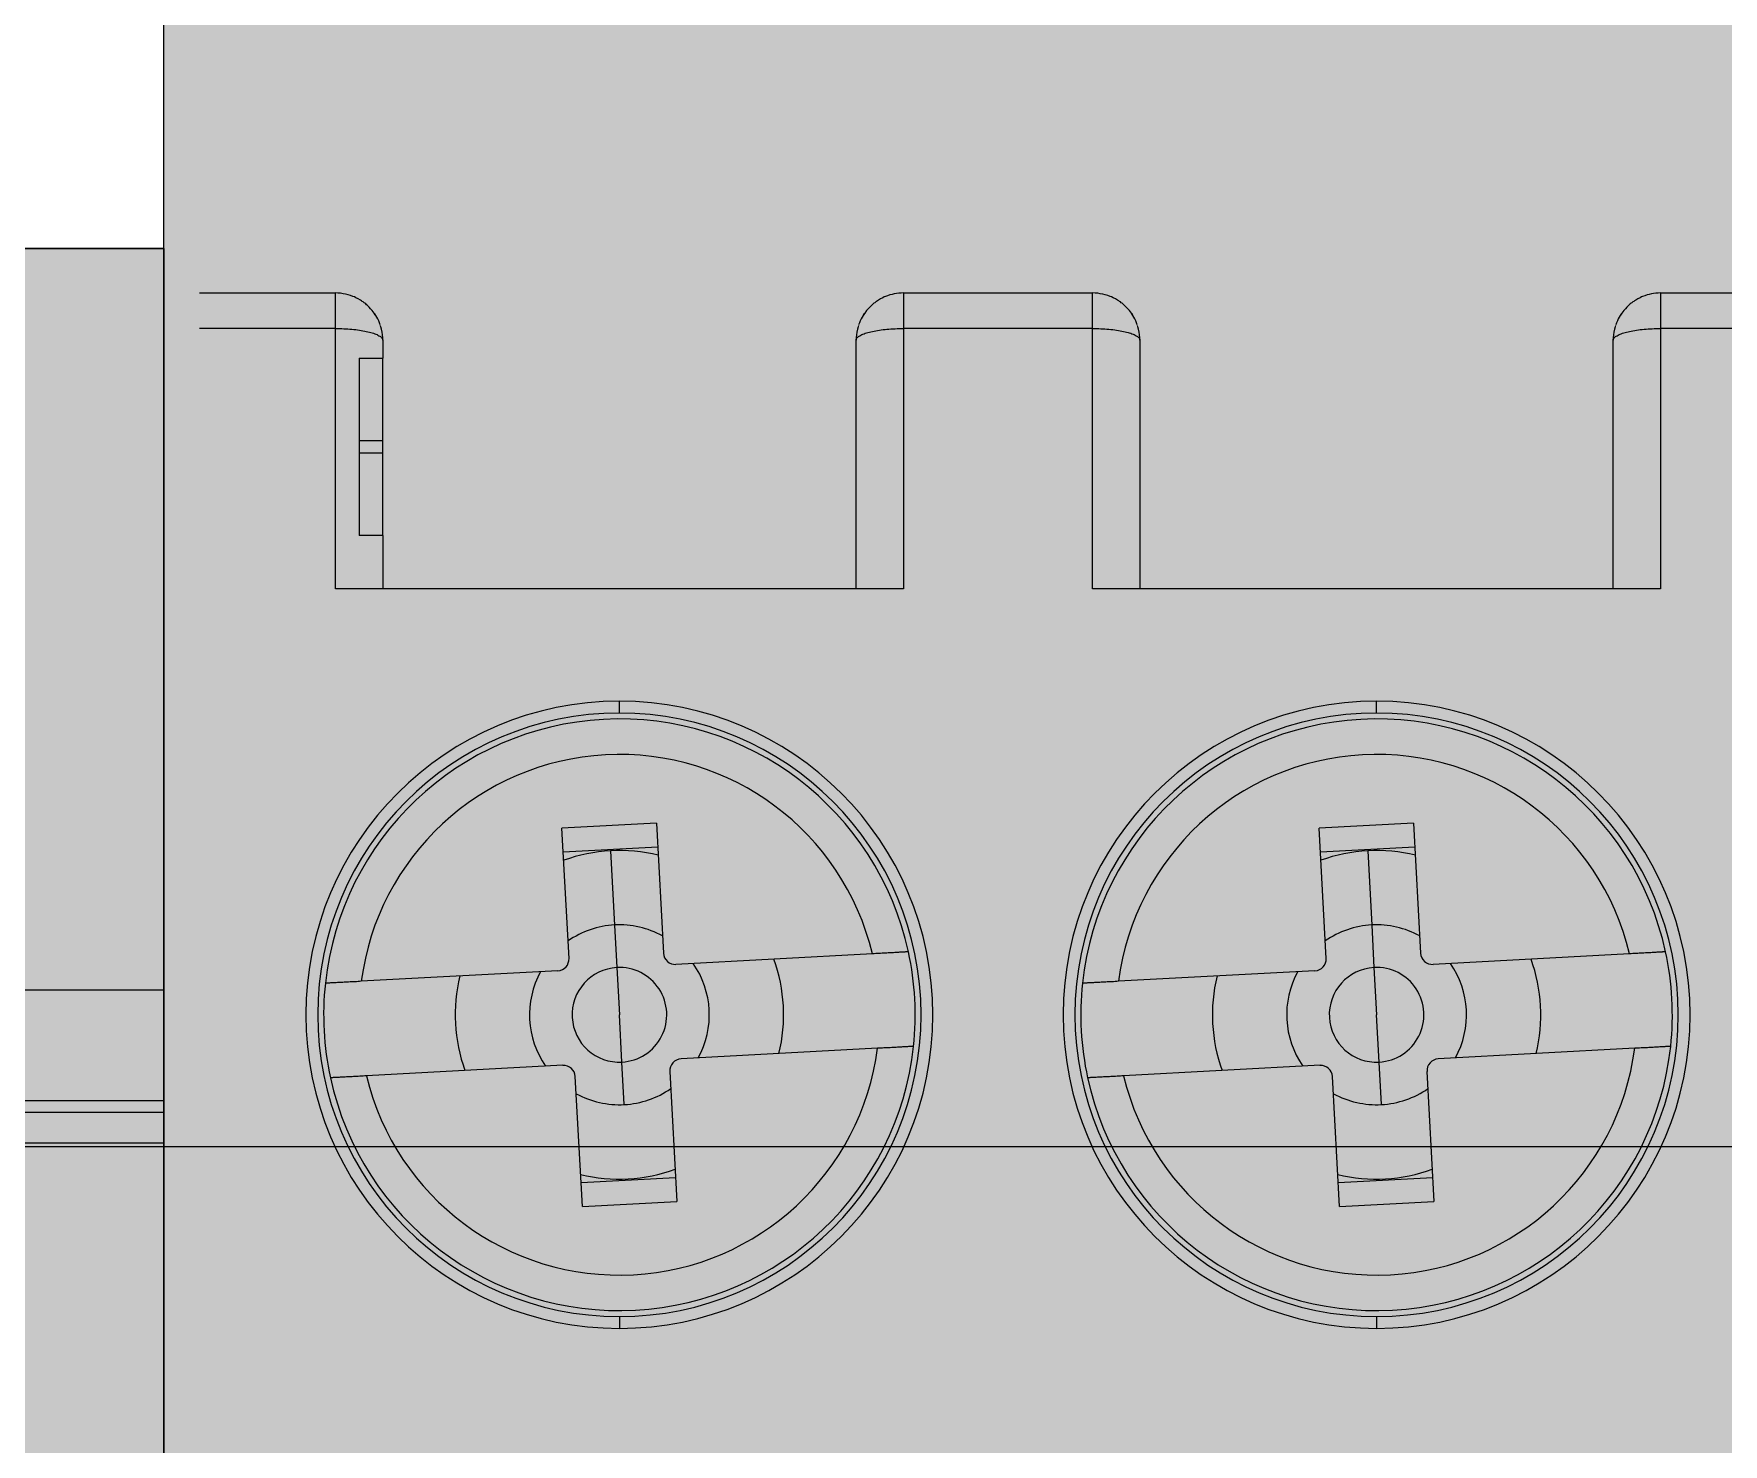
# Model space of a CAD drawing. Extents: x -20 to 2016, y -5898 to 916.
# Drawn here: x 1365.38 to 1379.66, y 655.1 to 667.02 of the extents above; entities that cross this region are included whole.
import ezdxf

# ---------------------------------------------------------------- set-up
doc = ezdxf.new("R2010")
doc.units = 0
doc.layers.add('MAIN-1', color=7, linetype='Continuous')
doc.layers.add('SYMS', color=7, linetype='Continuous')

# ---------------------------------------------------------------- blocks, each defined once
blk = doc.blocks.new('clipfix_35_5-select__2', base_point=(-147.547, 71.306))
at = {"color": 7, "linetype": 'Continuous'}
for p, q in [((-147.547, 76.456), (-147.547, 71.306)), ((-141.281, 76.456), (-147.547, 76.456)), ((-141.281, 71.306), (-141.281, 76.456)), ((-140.345, 76.456), (-141.281, 76.456)), ((-140.345, 71.306), (-140.345, 76.456)), ((-140.244, 76.456), (-140.345, 76.456)), ((-140.244, 76.456), (-140.244, 71.306)), ((-139.986, 76.456), (-140.244, 76.456)), ((-139.986, 76.456), (-139.986, 71.306)), ((-132.965, 76.456), (-139.986, 76.456))]:
    blk.add_line(p, q, dxfattribs=at)

msp = doc.modelspace()

# ---------------------------------------------------------------- hatches: boundary and pattern name
at = {"layer": 'SYMS', "true_color": 0x636466}
h = msp.add_hatch(color=251, dxfattribs=at)
h.dxf.hatch_style = 1
h.paths.add_polyline_path([(1366.481, 597.033), (1393.381, 597.033), (1393.381, 676.033), (1366.481, 676.033)])
h = msp.add_hatch(color=251, dxfattribs=at)
h.dxf.hatch_style = 1
h.paths.add_polyline_path([(1366.481, 665.21), (1361.331, 665.21), (1361.331, 616.61), (1366.481, 616.61)])

# ---------------------------------------------------------------- linework, layer by layer
at = {"layer": 'MAIN-1'}
for p, q in [((1366.781, 664.833), (1367.931, 664.833)), ((1367.931, 664.533), (1367.931, 664.833)), ((1367.952, 664.832), (1367.931, 664.833)), ((1367.974, 664.83), (1367.952, 664.832)), ((1367.995, 664.827), (1367.974, 664.83)), ((1368.017, 664.823), (1367.995, 664.827)), ((1368.038, 664.818), (1368.017, 664.823)), ((1368.058, 664.812), (1368.038, 664.818)), ((1368.079, 664.804), (1368.058, 664.812)), ((1368.091, 664.799), (1368.079, 664.804)), ((1368.104, 664.793), (1368.091, 664.799)), ((1368.123, 664.784), (1368.104, 664.793)), ((1368.141, 664.773), (1368.123, 664.784)), ((1368.151, 664.767), (1368.141, 664.773)), ((1368.157, 664.762), (1368.151, 664.767)), ((1368.165, 664.757), (1368.157, 664.762)), ((1368.172, 664.751), (1368.165, 664.757)), ((1368.18, 664.746), (1368.172, 664.751)), ((1368.187, 664.74), (1368.18, 664.746)), ((1368.194, 664.734), (1368.187, 664.74)), ((1372.475, 664.74), (1372.467, 664.734)), ((1372.482, 664.746), (1372.475, 664.74)), ((1372.489, 664.751), (1372.482, 664.746)), ((1372.497, 664.757), (1372.489, 664.751)), ((1372.504, 664.762), (1372.497, 664.757)), ((1372.511, 664.767), (1372.504, 664.762)), ((1372.521, 664.773), (1372.511, 664.767)), ((1372.539, 664.784), (1372.521, 664.773)), ((1372.558, 664.793), (1372.539, 664.784)), ((1372.57, 664.799), (1372.558, 664.793)), ((1372.58, 664.803), (1372.57, 664.799)), ((1372.598, 664.81), (1372.58, 664.803)), ((1372.617, 664.816), (1372.598, 664.81)), ((1372.635, 664.821), (1372.617, 664.816)), ((1372.654, 664.825), (1372.635, 664.821)), ((1372.673, 664.828), (1372.654, 664.825)), ((1372.692, 664.831), (1372.673, 664.828)), ((1372.712, 664.832), (1372.692, 664.831)), ((1372.731, 664.833), (1372.712, 664.832)), ((1372.731, 664.833), (1374.331, 664.833)), ((1372.731, 664.833), (1372.731, 664.533)), ((1374.352, 664.832), (1374.331, 664.833)), ((1374.331, 664.533), (1374.331, 664.833)), ((1374.374, 664.83), (1374.352, 664.832)), ((1374.395, 664.827), (1374.374, 664.83)), ((1374.417, 664.823), (1374.395, 664.827)), ((1374.438, 664.818), (1374.417, 664.823)), ((1374.458, 664.812), (1374.438, 664.818)), ((1374.479, 664.804), (1374.458, 664.812)), ((1374.491, 664.799), (1374.479, 664.804)), ((1374.504, 664.793), (1374.491, 664.799)), ((1374.523, 664.784), (1374.504, 664.793)), ((1374.541, 664.773), (1374.523, 664.784)), ((1374.551, 664.767), (1374.541, 664.773)), ((1374.557, 664.762), (1374.551, 664.767)), ((1374.565, 664.757), (1374.557, 664.762)), ((1374.572, 664.751), (1374.565, 664.757)), ((1374.58, 664.746), (1374.572, 664.751)), ((1374.587, 664.74), (1374.58, 664.746)), ((1374.594, 664.734), (1374.587, 664.74)), ((1378.875, 664.74), (1378.867, 664.734)), ((1378.882, 664.746), (1378.875, 664.74)), ((1378.889, 664.751), (1378.882, 664.746)), ((1378.897, 664.757), (1378.889, 664.751)), ((1378.904, 664.762), (1378.897, 664.757)), ((1378.911, 664.767), (1378.904, 664.762)), ((1378.921, 664.773), (1378.911, 664.767)), ((1378.939, 664.784), (1378.921, 664.773)), ((1378.958, 664.793), (1378.939, 664.784)), ((1378.97, 664.799), (1378.958, 664.793)), ((1378.98, 664.803), (1378.97, 664.799)), ((1378.998, 664.81), (1378.98, 664.803)), ((1379.017, 664.816), (1378.998, 664.81)), ((1379.035, 664.821), (1379.017, 664.816)), ((1379.054, 664.825), (1379.035, 664.821)), ((1379.073, 664.828), (1379.054, 664.825)), ((1379.092, 664.831), (1379.073, 664.828)), ((1379.112, 664.832), (1379.092, 664.831)), ((1379.131, 664.833), (1379.112, 664.832)), ((1379.131, 664.833), (1380.731, 664.833)), ((1379.131, 664.833), (1379.131, 664.533)), ((1368.201, 664.727), (1368.194, 664.734)), ((1368.215, 664.714), (1368.201, 664.727)), ((1368.228, 664.7), (1368.215, 664.714)), ((1368.242, 664.684), (1368.228, 664.7)), ((1368.258, 664.663), (1368.242, 664.684)), ((1368.267, 664.649), (1368.258, 664.663)), ((1368.271, 664.643), (1368.262, 664.657)), ((1368.262, 664.657), (1368.267, 664.649)), ((1368.28, 664.628), (1368.271, 664.643)), ((1368.288, 664.613), (1368.28, 664.628)), ((1368.296, 664.597), (1368.288, 664.613)), ((1368.302, 664.581), (1368.296, 664.597)), ((1372.366, 664.597), (1372.359, 664.581)), ((1372.374, 664.613), (1372.366, 664.597)), ((1372.382, 664.628), (1372.374, 664.613)), ((1372.391, 664.643), (1372.382, 664.628)), ((1372.4, 664.657), (1372.391, 664.643)), ((1372.404, 664.663), (1372.394, 664.649)), ((1372.394, 664.649), (1372.4, 664.657)), ((1372.42, 664.684), (1372.404, 664.663)), ((1372.434, 664.7), (1372.42, 664.684)), ((1372.447, 664.714), (1372.434, 664.7)), ((1372.461, 664.727), (1372.447, 664.714)), ((1372.467, 664.734), (1372.461, 664.727)), ((1374.601, 664.727), (1374.594, 664.734)), ((1374.615, 664.714), (1374.601, 664.727)), ((1374.628, 664.7), (1374.615, 664.714)), ((1374.642, 664.684), (1374.628, 664.7)), ((1374.658, 664.663), (1374.642, 664.684)), ((1374.667, 664.649), (1374.658, 664.663)), ((1374.671, 664.643), (1374.662, 664.657)), ((1374.662, 664.657), (1374.667, 664.649)), ((1374.68, 664.628), (1374.671, 664.643)), ((1374.688, 664.613), (1374.68, 664.628)), ((1374.696, 664.597), (1374.688, 664.613)), ((1374.702, 664.581), (1374.696, 664.597)), ((1378.766, 664.597), (1378.759, 664.581)), ((1378.774, 664.613), (1378.766, 664.597)), ((1378.782, 664.628), (1378.774, 664.613)), ((1378.791, 664.643), (1378.782, 664.628)), ((1378.8, 664.657), (1378.791, 664.643)), ((1378.804, 664.663), (1378.794, 664.649)), ((1378.794, 664.649), (1378.8, 664.657)), ((1378.82, 664.684), (1378.804, 664.663)), ((1378.834, 664.7), (1378.82, 664.684)), ((1378.847, 664.714), (1378.834, 664.7)), ((1378.861, 664.727), (1378.847, 664.714)), ((1378.867, 664.734), (1378.861, 664.727)), ((1367.931, 664.533), (1366.781, 664.533)), ((1367.931, 662.333), (1367.931, 664.533)), ((1367.931, 664.533), (1367.948, 664.532)), ((1367.948, 664.532), (1367.966, 664.532)), ((1367.966, 664.532), (1367.984, 664.532)), ((1367.984, 664.532), (1368.001, 664.531)), ((1368.001, 664.531), (1368.018, 664.53)), ((1368.018, 664.53), (1368.035, 664.529)), ((1368.035, 664.529), (1368.052, 664.528)), ((1368.052, 664.528), (1368.069, 664.526)), ((1368.069, 664.526), (1368.086, 664.525)), ((1368.086, 664.525), (1368.102, 664.523)), ((1368.102, 664.523), (1368.118, 664.521)), ((1368.118, 664.521), (1368.133, 664.519)), ((1368.133, 664.519), (1368.149, 664.517)), ((1368.149, 664.517), (1368.163, 664.514)), ((1368.163, 664.514), (1368.178, 664.511)), ((1368.178, 664.511), (1368.191, 664.508)), ((1368.191, 664.508), (1368.205, 664.505)), ((1368.205, 664.505), (1368.218, 664.502)), ((1368.218, 664.502), (1368.23, 664.499)), ((1368.23, 664.499), (1368.241, 664.496)), ((1368.241, 664.496), (1368.253, 664.492)), ((1368.253, 664.492), (1368.263, 664.489)), ((1368.263, 664.489), (1368.273, 664.485)), ((1368.273, 664.485), (1368.282, 664.481)), ((1368.282, 664.481), (1368.29, 664.477)), ((1368.29, 664.477), (1368.298, 664.472)), ((1368.298, 664.472), (1368.305, 664.468)), ((1368.308, 664.565), (1368.302, 664.581)), ((1368.305, 664.468), (1368.311, 664.464)), ((1368.314, 664.547), (1368.31, 664.559)), ((1368.311, 664.464), (1368.316, 664.46)), ((1368.319, 664.528), (1368.314, 664.547)), ((1368.316, 664.46), (1368.32, 664.456)), ((1368.325, 664.503), (1368.319, 664.528)), ((1368.32, 664.456), (1368.324, 664.451)), ((1368.324, 664.451), (1368.327, 664.447)), ((1368.328, 664.479), (1368.325, 664.503)), ((1368.33, 664.454), (1368.328, 664.479)), ((1368.331, 664.433), (1368.33, 664.454)), ((1372.334, 664.479), (1372.331, 664.454)), ((1372.331, 664.454), (1372.331, 664.433)), ((1372.337, 664.503), (1372.334, 664.479)), ((1372.335, 664.447), (1372.337, 664.451)), ((1372.342, 664.528), (1372.337, 664.503)), ((1372.337, 664.451), (1372.341, 664.456)), ((1372.341, 664.456), (1372.346, 664.46)), ((1372.348, 664.547), (1372.342, 664.528)), ((1372.346, 664.46), (1372.351, 664.464)), ((1372.351, 664.559), (1372.348, 664.547)), ((1372.351, 664.464), (1372.357, 664.468)), ((1372.359, 664.581), (1372.353, 664.564)), ((1372.357, 664.468), (1372.364, 664.472)), ((1372.364, 664.472), (1372.372, 664.477)), ((1372.372, 664.477), (1372.38, 664.481)), ((1372.38, 664.481), (1372.389, 664.485)), ((1372.389, 664.485), (1372.399, 664.489)), ((1372.399, 664.489), (1372.409, 664.492)), ((1372.409, 664.492), (1372.42, 664.496)), ((1372.42, 664.496), (1372.432, 664.499)), ((1372.432, 664.499), (1372.444, 664.502)), ((1372.444, 664.502), (1372.457, 664.505)), ((1372.457, 664.505), (1372.47, 664.508)), ((1372.47, 664.508), (1372.484, 664.511)), ((1372.484, 664.511), (1372.498, 664.514)), ((1372.498, 664.514), (1372.513, 664.517)), ((1372.513, 664.517), (1372.528, 664.519)), ((1372.528, 664.519), (1372.544, 664.521)), ((1372.544, 664.521), (1372.56, 664.523)), ((1372.56, 664.523), (1372.576, 664.525)), ((1372.576, 664.525), (1372.592, 664.526)), ((1372.592, 664.526), (1372.609, 664.528)), ((1372.609, 664.528), (1372.626, 664.529)), ((1372.626, 664.529), (1372.643, 664.53)), ((1372.643, 664.53), (1372.661, 664.531)), ((1372.661, 664.531), (1372.678, 664.532)), ((1372.678, 664.532), (1372.696, 664.532)), ((1372.696, 664.532), (1372.713, 664.532)), ((1372.713, 664.532), (1372.731, 664.533)), ((1374.331, 664.533), (1372.731, 664.533)), ((1372.731, 664.533), (1372.731, 662.333)), ((1374.331, 662.333), (1374.331, 664.533)), ((1374.331, 664.533), (1374.348, 664.532)), ((1374.348, 664.532), (1374.366, 664.532)), ((1374.366, 664.532), (1374.384, 664.532)), ((1374.384, 664.532), (1374.401, 664.531)), ((1374.401, 664.531), (1374.418, 664.53)), ((1374.418, 664.53), (1374.435, 664.529)), ((1374.435, 664.529), (1374.452, 664.528)), ((1374.452, 664.528), (1374.469, 664.526)), ((1374.469, 664.526), (1374.486, 664.525)), ((1374.486, 664.525), (1374.502, 664.523)), ((1374.502, 664.523), (1374.518, 664.521)), ((1374.518, 664.521), (1374.533, 664.519)), ((1374.533, 664.519), (1374.549, 664.517)), ((1374.549, 664.517), (1374.563, 664.514)), ((1374.563, 664.514), (1374.578, 664.511)), ((1374.578, 664.511), (1374.591, 664.508)), ((1374.591, 664.508), (1374.605, 664.505)), ((1374.605, 664.505), (1374.618, 664.502)), ((1374.618, 664.502), (1374.63, 664.499)), ((1374.63, 664.499), (1374.641, 664.496)), ((1374.641, 664.496), (1374.653, 664.492)), ((1374.653, 664.492), (1374.663, 664.489)), ((1374.663, 664.489), (1374.673, 664.485)), ((1374.673, 664.485), (1374.682, 664.481)), ((1374.682, 664.481), (1374.69, 664.477)), ((1374.69, 664.477), (1374.698, 664.472)), ((1374.698, 664.472), (1374.705, 664.468)), ((1374.708, 664.565), (1374.702, 664.581)), ((1374.705, 664.468), (1374.711, 664.464)), ((1374.714, 664.547), (1374.71, 664.559)), ((1374.711, 664.464), (1374.716, 664.46)), ((1374.719, 664.528), (1374.714, 664.547)), ((1374.716, 664.46), (1374.72, 664.456)), ((1374.725, 664.503), (1374.719, 664.528)), ((1374.72, 664.456), (1374.724, 664.451)), ((1374.724, 664.451), (1374.727, 664.447)), ((1374.728, 664.479), (1374.725, 664.503)), ((1374.73, 664.454), (1374.728, 664.479)), ((1374.731, 664.433), (1374.73, 664.454)), ((1378.734, 664.479), (1378.731, 664.454)), ((1378.731, 664.454), (1378.731, 664.433)), ((1378.737, 664.503), (1378.734, 664.479)), ((1378.735, 664.447), (1378.737, 664.451)), ((1378.742, 664.528), (1378.737, 664.503)), ((1378.737, 664.451), (1378.741, 664.456)), ((1378.741, 664.456), (1378.746, 664.46)), ((1378.748, 664.547), (1378.742, 664.528)), ((1378.746, 664.46), (1378.751, 664.464)), ((1378.751, 664.559), (1378.748, 664.547)), ((1378.751, 664.464), (1378.757, 664.468)), ((1378.759, 664.581), (1378.753, 664.564)), ((1378.757, 664.468), (1378.764, 664.472)), ((1378.764, 664.472), (1378.772, 664.477)), ((1378.772, 664.477), (1378.78, 664.481)), ((1378.78, 664.481), (1378.789, 664.485)), ((1378.789, 664.485), (1378.799, 664.489)), ((1378.799, 664.489), (1378.809, 664.492)), ((1378.809, 664.492), (1378.82, 664.496)), ((1378.82, 664.496), (1378.832, 664.499)), ((1378.832, 664.499), (1378.844, 664.502)), ((1378.844, 664.502), (1378.857, 664.505)), ((1378.857, 664.505), (1378.87, 664.508)), ((1378.87, 664.508), (1378.884, 664.511)), ((1378.884, 664.511), (1378.898, 664.514)), ((1378.898, 664.514), (1378.913, 664.517)), ((1378.913, 664.517), (1378.928, 664.519)), ((1378.928, 664.519), (1378.944, 664.521)), ((1378.944, 664.521), (1378.96, 664.523)), ((1378.96, 664.523), (1378.976, 664.525)), ((1378.976, 664.525), (1378.992, 664.526)), ((1378.992, 664.526), (1379.009, 664.528)), ((1379.009, 664.528), (1379.026, 664.529)), ((1379.026, 664.529), (1379.043, 664.53)), ((1379.043, 664.53), (1379.061, 664.531)), ((1379.061, 664.531), (1379.078, 664.532)), ((1379.078, 664.532), (1379.096, 664.532)), ((1379.096, 664.532), (1379.113, 664.532)), ((1379.113, 664.532), (1379.131, 664.533)), ((1380.731, 664.533), (1379.131, 664.533)), ((1379.131, 664.533), (1379.131, 662.333)), ((1368.327, 664.447), (1368.329, 664.442)), ((1368.329, 664.442), (1368.33, 664.438)), ((1368.33, 664.438), (1368.331, 664.433)), ((1368.331, 664.433), (1368.331, 664.283)), ((1372.331, 664.438), (1372.332, 664.442)), ((1372.331, 664.433), (1372.331, 664.438)), ((1372.331, 662.333), (1372.331, 664.433)), ((1372.332, 664.442), (1372.335, 664.447)), ((1374.727, 664.447), (1374.729, 664.442)), ((1374.729, 664.442), (1374.73, 664.438)), ((1374.73, 664.438), (1374.731, 664.433)), ((1374.731, 664.433), (1374.731, 662.333)), ((1378.731, 664.438), (1378.732, 664.442)), ((1378.731, 664.433), (1378.731, 664.438)), ((1378.731, 662.333), (1378.731, 664.433)), ((1378.732, 664.442), (1378.735, 664.447)), ((1368.131, 664.283), (1368.131, 662.783)), ((1368.131, 664.283), (1368.331, 664.283)), ((1368.331, 663.583), (1368.331, 664.283)), ((1368.331, 663.583), (1368.131, 663.583)), ((1368.131, 663.483), (1368.331, 663.483)), ((1368.331, 663.483), (1368.331, 663.583)), ((1368.331, 662.783), (1368.331, 663.483)), ((1368.331, 662.783), (1368.131, 662.783)), ((1368.331, 662.783), (1368.331, 662.333)), ((1372.731, 662.333), (1367.931, 662.333)), ((1379.131, 662.333), (1374.331, 662.333)), ((1370.331, 661.283), (1370.331, 661.383)), ((1376.731, 661.283), (1376.731, 661.383)), ((1370.644, 660.352), (1369.845, 660.309)), ((1369.905, 659.21), (1369.845, 660.309)), ((1370.644, 660.352), (1370.703, 659.253)), ((1377.044, 660.352), (1376.245, 660.309)), ((1376.305, 659.21), (1376.245, 660.309)), ((1377.044, 660.352), (1377.103, 659.253)), ((1369.856, 660.109), (1370.655, 660.152)), ((1370.256, 660.118), (1370.29, 659.491)), ((1376.256, 660.109), (1377.055, 660.152)), ((1376.656, 660.118), (1376.69, 659.491)), ((1370.29, 659.491), (1370.309, 659.132)), ((1376.69, 659.491), (1376.709, 659.132)), ((1372.47, 659.248), (1370.809, 659.159)), ((1372.483, 659.249), (1372.47, 659.248)), ((1372.497, 659.25), (1372.483, 659.249)), ((1372.511, 659.251), (1372.497, 659.25)), ((1372.524, 659.251), (1372.511, 659.251)), ((1372.538, 659.252), (1372.524, 659.251)), ((1372.551, 659.253), (1372.538, 659.252)), ((1372.564, 659.254), (1372.551, 659.253)), ((1372.577, 659.254), (1372.564, 659.254)), ((1372.59, 659.255), (1372.577, 659.254)), ((1372.603, 659.256), (1372.59, 659.255)), ((1372.615, 659.256), (1372.603, 659.256)), ((1372.627, 659.257), (1372.615, 659.256)), ((1372.638, 659.258), (1372.627, 659.257)), ((1372.649, 659.258), (1372.638, 659.258)), ((1372.66, 659.259), (1372.649, 659.258)), ((1372.671, 659.259), (1372.66, 659.259)), ((1372.681, 659.26), (1372.671, 659.259)), ((1372.69, 659.26), (1372.681, 659.26)), ((1372.699, 659.261), (1372.69, 659.26)), ((1372.708, 659.261), (1372.699, 659.261)), ((1372.716, 659.262), (1372.708, 659.261)), ((1372.724, 659.262), (1372.716, 659.262)), ((1372.731, 659.263), (1372.724, 659.262)), ((1372.738, 659.263), (1372.731, 659.263)), ((1372.744, 659.263), (1372.738, 659.263)), ((1372.749, 659.264), (1372.744, 659.263)), ((1372.754, 659.264), (1372.749, 659.264)), ((1372.759, 659.264), (1372.754, 659.264)), ((1372.763, 659.264), (1372.759, 659.264)), ((1372.766, 659.264), (1372.763, 659.264)), ((1372.769, 659.265), (1372.766, 659.264)), ((1372.771, 659.265), (1372.769, 659.265)), ((1372.772, 659.265), (1372.771, 659.265)), ((1372.773, 659.265), (1372.772, 659.265)), ((1372.774, 659.265), (1372.773, 659.265)), ((1378.87, 659.248), (1377.209, 659.159)), ((1378.883, 659.249), (1378.87, 659.248)), ((1378.897, 659.25), (1378.883, 659.249)), ((1378.911, 659.251), (1378.897, 659.25)), ((1378.924, 659.251), (1378.911, 659.251)), ((1378.938, 659.252), (1378.924, 659.251)), ((1378.951, 659.253), (1378.938, 659.252)), ((1378.964, 659.254), (1378.951, 659.253)), ((1378.977, 659.254), (1378.964, 659.254)), ((1378.99, 659.255), (1378.977, 659.254)), ((1379.003, 659.256), (1378.99, 659.255)), ((1379.015, 659.256), (1379.003, 659.256)), ((1379.027, 659.257), (1379.015, 659.256)), ((1379.038, 659.258), (1379.027, 659.257)), ((1379.049, 659.258), (1379.038, 659.258)), ((1379.06, 659.259), (1379.049, 659.258)), ((1379.071, 659.259), (1379.06, 659.259)), ((1379.081, 659.26), (1379.071, 659.259)), ((1379.09, 659.26), (1379.081, 659.26)), ((1379.099, 659.261), (1379.09, 659.26)), ((1379.108, 659.261), (1379.099, 659.261)), ((1379.116, 659.262), (1379.108, 659.261)), ((1379.124, 659.262), (1379.116, 659.262)), ((1379.131, 659.263), (1379.124, 659.262)), ((1379.138, 659.263), (1379.131, 659.263)), ((1379.144, 659.263), (1379.138, 659.263)), ((1379.149, 659.264), (1379.144, 659.263)), ((1379.154, 659.264), (1379.149, 659.264)), ((1379.159, 659.264), (1379.154, 659.264)), ((1379.163, 659.264), (1379.159, 659.264)), ((1379.166, 659.264), (1379.163, 659.264)), ((1379.169, 659.265), (1379.166, 659.264)), ((1379.171, 659.265), (1379.169, 659.265)), ((1379.172, 659.265), (1379.171, 659.265)), ((1379.173, 659.265), (1379.172, 659.265)), ((1379.174, 659.265), (1379.173, 659.265)), ((1369.81, 659.105), (1368.149, 659.016)), ((1370.309, 659.132), (1370.331, 658.733)), ((1376.21, 659.105), (1374.549, 659.016)), ((1376.709, 659.132), (1376.731, 658.733)), ((1367.846, 658.999), (1367.845, 658.999)), ((1367.845, 658.999), (1367.845, 658.999)), ((1367.848, 658.999), (1367.846, 658.999)), ((1367.85, 659), (1367.848, 658.999)), ((1367.853, 659), (1367.85, 659)), ((1367.856, 659), (1367.853, 659)), ((1367.86, 659), (1367.856, 659)), ((1367.864, 659), (1367.86, 659)), ((1367.869, 659.001), (1367.864, 659)), ((1367.875, 659.001), (1367.869, 659.001)), ((1367.881, 659.001), (1367.875, 659.001)), ((1367.888, 659.002), (1367.881, 659.001)), ((1367.895, 659.002), (1367.888, 659.002)), ((1367.902, 659.002), (1367.895, 659.002)), ((1367.911, 659.003), (1367.902, 659.002)), ((1367.919, 659.003), (1367.911, 659.003)), ((1367.928, 659.004), (1367.919, 659.003)), ((1367.938, 659.004), (1367.928, 659.004)), ((1367.948, 659.005), (1367.938, 659.004)), ((1367.958, 659.005), (1367.948, 659.005)), ((1367.969, 659.006), (1367.958, 659.005)), ((1367.981, 659.007), (1367.969, 659.006)), ((1367.992, 659.007), (1367.981, 659.007)), ((1368.004, 659.008), (1367.992, 659.007)), ((1368.016, 659.008), (1368.004, 659.008)), ((1368.029, 659.009), (1368.016, 659.008)), ((1368.041, 659.01), (1368.029, 659.009)), ((1368.054, 659.011), (1368.041, 659.01)), ((1368.067, 659.011), (1368.054, 659.011)), ((1368.081, 659.012), (1368.067, 659.011)), ((1368.094, 659.013), (1368.081, 659.012)), ((1368.108, 659.013), (1368.094, 659.013)), ((1368.122, 659.014), (1368.108, 659.013)), ((1368.135, 659.015), (1368.122, 659.014)), ((1368.149, 659.016), (1368.135, 659.015)), ((1374.246, 658.999), (1374.245, 658.999)), ((1374.245, 658.999), (1374.245, 658.999)), ((1374.248, 658.999), (1374.246, 658.999)), ((1374.25, 659), (1374.248, 658.999)), ((1374.253, 659), (1374.25, 659)), ((1374.256, 659), (1374.253, 659)), ((1374.26, 659), (1374.256, 659)), ((1374.264, 659), (1374.26, 659)), ((1374.269, 659.001), (1374.264, 659)), ((1374.275, 659.001), (1374.269, 659.001)), ((1374.281, 659.001), (1374.275, 659.001)), ((1374.288, 659.002), (1374.281, 659.001)), ((1374.295, 659.002), (1374.288, 659.002)), ((1374.302, 659.002), (1374.295, 659.002)), ((1374.311, 659.003), (1374.302, 659.002)), ((1374.319, 659.003), (1374.311, 659.003)), ((1374.328, 659.004), (1374.319, 659.003)), ((1374.338, 659.004), (1374.328, 659.004)), ((1374.348, 659.005), (1374.338, 659.004)), ((1374.358, 659.005), (1374.348, 659.005)), ((1374.369, 659.006), (1374.358, 659.005)), ((1374.381, 659.007), (1374.369, 659.006)), ((1374.392, 659.007), (1374.381, 659.007)), ((1374.404, 659.008), (1374.392, 659.007)), ((1374.416, 659.008), (1374.404, 659.008)), ((1374.429, 659.009), (1374.416, 659.008)), ((1374.441, 659.01), (1374.429, 659.009)), ((1374.454, 659.011), (1374.441, 659.01)), ((1374.467, 659.011), (1374.454, 659.011)), ((1374.481, 659.012), (1374.467, 659.011)), ((1374.494, 659.013), (1374.481, 659.012)), ((1374.508, 659.013), (1374.494, 659.013)), ((1374.522, 659.014), (1374.508, 659.013)), ((1374.535, 659.015), (1374.522, 659.014)), ((1374.549, 659.016), (1374.535, 659.015)), ((1370.352, 658.333), (1370.331, 658.733)), ((1376.752, 658.333), (1376.731, 658.733)), ((1372.554, 658.452), (1372.54, 658.451)), ((1372.567, 658.453), (1372.554, 658.452)), ((1372.581, 658.453), (1372.567, 658.453)), ((1372.594, 658.454), (1372.581, 658.453)), ((1372.607, 658.455), (1372.594, 658.454)), ((1372.62, 658.455), (1372.607, 658.455)), ((1372.633, 658.456), (1372.62, 658.455)), ((1372.646, 658.457), (1372.633, 658.456)), ((1372.658, 658.457), (1372.646, 658.457)), ((1372.67, 658.458), (1372.658, 658.457)), ((1372.681, 658.459), (1372.67, 658.458)), ((1372.692, 658.459), (1372.681, 658.459)), ((1372.703, 658.46), (1372.692, 658.459)), ((1372.714, 658.46), (1372.703, 658.46)), ((1372.724, 658.461), (1372.714, 658.46)), ((1372.733, 658.462), (1372.724, 658.461)), ((1372.742, 658.462), (1372.733, 658.462)), ((1372.751, 658.462), (1372.742, 658.462)), ((1372.759, 658.463), (1372.751, 658.462)), ((1372.767, 658.463), (1372.759, 658.463)), ((1372.774, 658.464), (1372.767, 658.463)), ((1372.781, 658.464), (1372.774, 658.464)), ((1372.787, 658.464), (1372.781, 658.464)), ((1372.792, 658.465), (1372.787, 658.464)), ((1372.798, 658.465), (1372.792, 658.465)), ((1372.802, 658.465), (1372.798, 658.465)), ((1372.806, 658.465), (1372.802, 658.465)), ((1372.809, 658.466), (1372.806, 658.465)), ((1372.812, 658.466), (1372.809, 658.466)), ((1372.814, 658.466), (1372.812, 658.466)), ((1372.815, 658.466), (1372.814, 658.466)), ((1372.816, 658.466), (1372.815, 658.466)), ((1372.817, 658.466), (1372.816, 658.466)), ((1378.954, 658.452), (1378.94, 658.451)), ((1378.967, 658.453), (1378.954, 658.452)), ((1378.981, 658.453), (1378.967, 658.453)), ((1378.994, 658.454), (1378.981, 658.453)), ((1379.007, 658.455), (1378.994, 658.454)), ((1379.02, 658.455), (1379.007, 658.455)), ((1379.033, 658.456), (1379.02, 658.455)), ((1379.046, 658.457), (1379.033, 658.456)), ((1379.058, 658.457), (1379.046, 658.457)), ((1379.07, 658.458), (1379.058, 658.457)), ((1379.081, 658.459), (1379.07, 658.458)), ((1379.092, 658.459), (1379.081, 658.459)), ((1379.103, 658.46), (1379.092, 658.459)), ((1379.114, 658.46), (1379.103, 658.46)), ((1379.124, 658.461), (1379.114, 658.46)), ((1379.133, 658.462), (1379.124, 658.461)), ((1379.142, 658.462), (1379.133, 658.462)), ((1379.151, 658.462), (1379.142, 658.462)), ((1379.159, 658.463), (1379.151, 658.462)), ((1379.167, 658.463), (1379.159, 658.463)), ((1379.174, 658.464), (1379.167, 658.463)), ((1379.181, 658.464), (1379.174, 658.464)), ((1379.187, 658.464), (1379.181, 658.464)), ((1379.192, 658.465), (1379.187, 658.464)), ((1379.198, 658.465), (1379.192, 658.465)), ((1379.202, 658.465), (1379.198, 658.465)), ((1379.206, 658.465), (1379.202, 658.465)), ((1379.209, 658.466), (1379.206, 658.465)), ((1379.212, 658.466), (1379.209, 658.466)), ((1379.214, 658.466), (1379.212, 658.466)), ((1379.215, 658.466), (1379.214, 658.466)), ((1379.216, 658.466), (1379.215, 658.466)), ((1379.217, 658.466), (1379.216, 658.466)), ((1370.372, 657.974), (1370.352, 658.333)), ((1372.513, 658.45), (1370.852, 658.36)), ((1372.526, 658.45), (1372.513, 658.45)), ((1372.54, 658.451), (1372.526, 658.45)), ((1376.772, 657.974), (1376.752, 658.333)), ((1378.913, 658.45), (1377.252, 658.36)), ((1378.926, 658.45), (1378.913, 658.45)), ((1378.94, 658.451), (1378.926, 658.45)), ((1367.889, 658.2), (1367.888, 658.2)), ((1367.888, 658.2), (1367.888, 658.2)), ((1367.891, 658.201), (1367.889, 658.2)), ((1367.893, 658.201), (1367.891, 658.201)), ((1367.896, 658.201), (1367.893, 658.201)), ((1367.899, 658.201), (1367.896, 658.201)), ((1367.903, 658.201), (1367.899, 658.201)), ((1367.907, 658.201), (1367.903, 658.201)), ((1367.912, 658.202), (1367.907, 658.201)), ((1367.918, 658.202), (1367.912, 658.202)), ((1367.924, 658.202), (1367.918, 658.202)), ((1367.931, 658.203), (1367.924, 658.202)), ((1367.938, 658.203), (1367.931, 658.203)), ((1367.945, 658.203), (1367.938, 658.203)), ((1367.954, 658.204), (1367.945, 658.203)), ((1367.962, 658.204), (1367.954, 658.204)), ((1367.971, 658.205), (1367.962, 658.204)), ((1367.981, 658.205), (1367.971, 658.205)), ((1367.991, 658.206), (1367.981, 658.205)), ((1368.002, 658.207), (1367.991, 658.206)), ((1368.012, 658.207), (1368.002, 658.207)), ((1368.024, 658.208), (1368.012, 658.207)), ((1368.035, 658.208), (1368.024, 658.208)), ((1368.047, 658.209), (1368.035, 658.208)), ((1368.059, 658.21), (1368.047, 658.209)), ((1368.072, 658.21), (1368.059, 658.21)), ((1368.084, 658.211), (1368.072, 658.21)), ((1368.097, 658.212), (1368.084, 658.211)), ((1368.11, 658.212), (1368.097, 658.212)), ((1368.124, 658.213), (1368.11, 658.212)), ((1368.137, 658.214), (1368.124, 658.213)), ((1368.151, 658.215), (1368.137, 658.214)), ((1368.165, 658.215), (1368.151, 658.215)), ((1368.178, 658.216), (1368.165, 658.215)), ((1368.192, 658.217), (1368.178, 658.216)), ((1369.853, 658.306), (1368.192, 658.217)), ((1370.018, 657.113), (1369.958, 658.212)), ((1370.757, 658.255), (1370.816, 657.156)), ((1374.289, 658.2), (1374.288, 658.2)), ((1374.288, 658.2), (1374.288, 658.2)), ((1374.291, 658.201), (1374.289, 658.2)), ((1374.293, 658.201), (1374.291, 658.201)), ((1374.296, 658.201), (1374.293, 658.201)), ((1374.299, 658.201), (1374.296, 658.201)), ((1374.303, 658.201), (1374.299, 658.201)), ((1374.307, 658.201), (1374.303, 658.201)), ((1374.312, 658.202), (1374.307, 658.201)), ((1374.318, 658.202), (1374.312, 658.202)), ((1374.324, 658.202), (1374.318, 658.202)), ((1374.331, 658.203), (1374.324, 658.202)), ((1374.338, 658.203), (1374.331, 658.203)), ((1374.345, 658.203), (1374.338, 658.203)), ((1374.354, 658.204), (1374.345, 658.203)), ((1374.362, 658.204), (1374.354, 658.204)), ((1374.371, 658.205), (1374.362, 658.204)), ((1374.381, 658.205), (1374.371, 658.205)), ((1374.391, 658.206), (1374.381, 658.205)), ((1374.402, 658.207), (1374.391, 658.206)), ((1374.412, 658.207), (1374.402, 658.207)), ((1374.424, 658.208), (1374.412, 658.207)), ((1374.435, 658.208), (1374.424, 658.208)), ((1374.447, 658.209), (1374.435, 658.208)), ((1374.459, 658.21), (1374.447, 658.209)), ((1374.472, 658.21), (1374.459, 658.21)), ((1374.484, 658.211), (1374.472, 658.21)), ((1374.497, 658.212), (1374.484, 658.211)), ((1374.51, 658.212), (1374.497, 658.212)), ((1374.524, 658.213), (1374.51, 658.212)), ((1374.537, 658.214), (1374.524, 658.213)), ((1374.551, 658.215), (1374.537, 658.214)), ((1374.565, 658.215), (1374.551, 658.215)), ((1374.578, 658.216), (1374.565, 658.215)), ((1374.592, 658.217), (1374.578, 658.216)), ((1376.253, 658.306), (1374.592, 658.217)), ((1376.418, 657.113), (1376.358, 658.212)), ((1377.157, 658.255), (1377.216, 657.156)), ((1370.806, 657.356), (1370.007, 657.313)), ((1377.206, 657.356), (1376.407, 657.313)), ((1370.018, 657.113), (1370.816, 657.156)), ((1376.418, 657.113), (1377.216, 657.156)), ((1370.331, 656.183), (1370.331, 656.083)), ((1376.731, 656.183), (1376.731, 656.083))]:
    msp.add_line(p, q, dxfattribs=at)
for centre, radius, start, end in [((1370.331, 658.733), 2.65, 0, 180), ((1376.731, 658.733), 2.65, 0, 180), ((1370.331, 658.733), 2.55, 90, 270), ((1370.331, 658.733), 2.5, 12.2917, 173.8779), ((1370.331, 658.733), 2.55, 270, 90), ((1376.731, 658.733), 2.55, 90, 270), ((1376.731, 658.733), 2.5, 12.2917, 173.8779), ((1376.731, 658.733), 2.55, 270, 90), ((1370.331, 658.733), 2.2, 13.5605, 172.6091), ((1376.731, 658.733), 2.2, 13.5605, 172.6091), ((1370.331, 658.733), 1.388, 93.0848, 109.8381), ((1370.331, 658.733), 1.388, 76.3316, 93.0848), ((1376.731, 658.733), 1.388, 93.0848, 109.8381), ((1376.731, 658.733), 1.388, 76.3316, 93.0848), ((1370.331, 658.733), 0.76, 93.0849, 124.8522), ((1370.331, 658.733), 0.76, 61.3174, 93.0849), ((1376.731, 658.733), 0.76, 93.0849, 124.8522), ((1376.731, 658.733), 0.76, 61.3174, 93.0849), ((1369.805, 659.205), 0.1, 273.0846, 3.0846), ((1370.803, 659.259), 0.1, 183.0846, 273.0846), ((1370.331, 658.733), 0.76, 331.3175, 34.8522), ((1370.331, 658.733), 1.388, 346.3316, 19.8381), ((1370.331, 658.733), 2.5, 3.0848, 12.2917), ((1376.205, 659.205), 0.1, 273.0846, 3.0846), ((1377.203, 659.259), 0.1, 183.0846, 273.0846), ((1376.731, 658.733), 0.76, 331.3175, 34.8522), ((1376.731, 658.733), 1.388, 346.3316, 19.8381), ((1376.731, 658.733), 2.5, 3.0848, 12.2917), ((1370.331, 658.733), 1.388, 166.3316, 199.8381), ((1370.331, 658.733), 0.76, 151.3174, 214.8521), ((1370.331, 658.733), 0.4, 93.0849, 273.0848), ((1370.331, 658.733), 0.4, 273.0848, 93.0849), ((1376.731, 658.733), 1.388, 166.3316, 199.8381), ((1376.731, 658.733), 0.76, 151.3174, 214.8521), ((1376.731, 658.733), 0.4, 93.0849, 273.0848), ((1376.731, 658.733), 0.4, 273.0848, 93.0849), ((1370.331, 658.733), 2.5, 173.8779, 183.0848), ((1376.731, 658.733), 2.5, 173.8779, 183.0848), ((1370.331, 658.733), 2.5, 353.8779, 3.0848), ((1376.731, 658.733), 2.5, 353.8779, 3.0848), ((1370.331, 658.733), 2.65, 180, 0), ((1370.331, 658.733), 2.5, 183.0848, 192.2917), ((1376.731, 658.733), 2.65, 180, 0), ((1376.731, 658.733), 2.5, 183.0848, 192.2917), ((1370.331, 658.733), 2.5, 192.2917, 353.8779), ((1376.731, 658.733), 2.5, 192.2917, 353.8779), ((1370.331, 658.733), 2.2, 193.5605, 352.6091), ((1370.857, 658.26), 0.1, 93.0846, 183.0846), ((1376.731, 658.733), 2.2, 193.5605, 352.6091), ((1377.257, 658.26), 0.1, 93.0846, 183.0846), ((1369.858, 658.206), 0.1, 3.0846, 93.0846), ((1376.258, 658.206), 0.1, 3.0846, 93.0846), ((1370.331, 658.733), 0.76, 241.3175, 273.0848), ((1370.331, 658.733), 0.76, 273.0848, 304.8521), ((1376.731, 658.733), 0.76, 241.3175, 273.0848), ((1376.731, 658.733), 0.76, 273.0848, 304.8521), ((1370.331, 658.733), 1.388, 256.3316, 273.0848), ((1370.331, 658.733), 1.388, 273.0848, 289.8381), ((1376.731, 658.733), 1.388, 256.3316, 273.0848), ((1376.731, 658.733), 1.388, 273.0848, 289.8381)]:
    msp.add_arc(centre, radius, start, end, dxfattribs=at)
at = {"layer": 'SYMS'}
msp.add_line((1221.214, 657.619), (1466.098, 657.619), dxfattribs=at)
for points in [[(1366.481, 676.033), (1393.381, 676.033), (1393.381, 597.033), (1366.481, 597.033)], [(1361.331, 665.21), (1366.481, 665.21), (1366.481, 616.61), (1361.331, 616.61)]]:
    msp.add_lwpolyline(points, close=True, dxfattribs=at)

# ---------------------------------------------------------------- block references
at = {"rotation": 270}
msp.add_blockref('clipfix_35_5-select__2', (1361.331, 665.21), dxfattribs=at)

doc.saveas('drawing.dxf')
